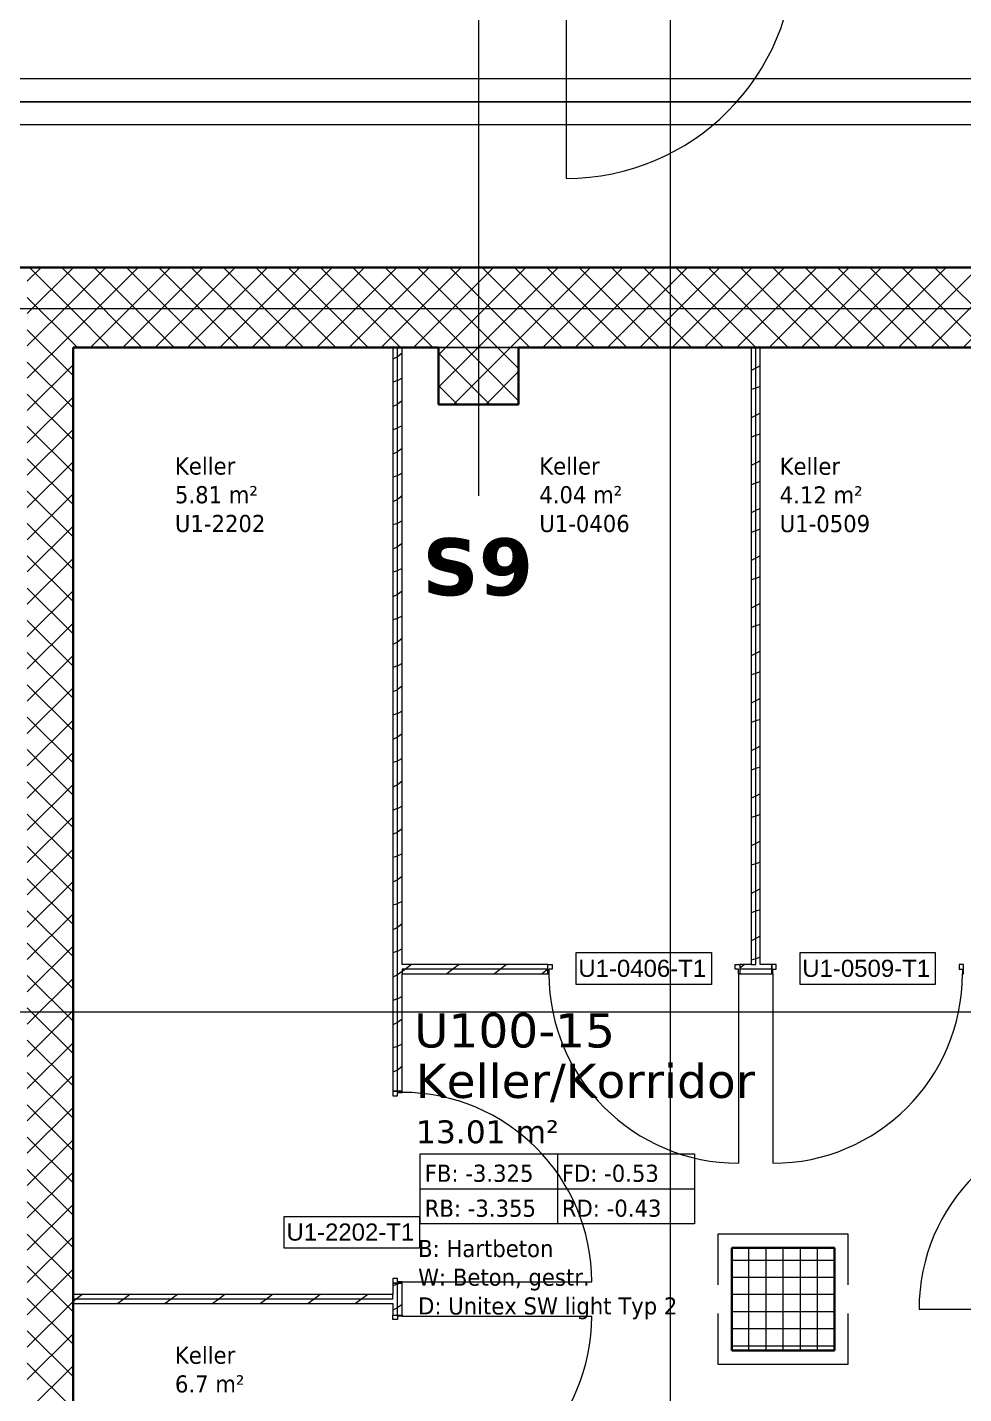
# Model space of a CAD drawing. Extents: x -982 to 937, y -179 to 616.
# Drawn here: x -105.4 to -23.4, y 127.4 to 247 of the extents above; entities that cross this region are included whole.
import ezdxf
from ezdxf.lldxf.tags import DXFTag

# ---------------------------------------------------------------- set-up
doc = ezdxf.new("R2010")
doc.units = 0
doc.layers.get('0').update_dxf_attribs({"lineweight": 13})
for name, color, linetype, lineweight in [('A-AREA-____-IDEN', 7, 'Continuous', 5), ('A-DOOR-____-IDEN', 7, 'Continuous', 5), ('A-DOOR-FRAM-MCUT', 7, 'Continuous', 9), ('A-DOOR-OPNG-OTLN', 7, 'Continuous', 9), ('A-FLOR-____-OVHD', 7, 'Strichpunkt - Fein', 9), ('A-WALL-____-MCUT', 7, 'Continuous', 35), ('A-WALL-____-PATT', 7, 'Continuous', 35), ('A-WALL-FNSH-MCUT', 7, 'Continuous', 35), ('S-COLS-____-MCUT', 7, 'Continuous', 35), ('S-COLS-____-OTLN', 7, 'Continuous', 9), ('S-GRID-____-OTLN', 7, 'Continuous', 5)]:
    doc.layers.add(name, color=color, linetype=linetype, lineweight=lineweight)
doc.layers.add('EL01_WAN_Röhre Boden', color=7, linetype='Continuous', lineweight=13, true_color=0xff6666)
doc.layers.add('S-GRID-____-IDEN', color=7, linetype='Continuous', lineweight=9, true_color=0x5555aa)
doc.styles.get("Standard").update_dxf_attribs({"font": 'arial.ttf'})
tags = doc.linetypes.add('_Rasterlinie_', pattern=[0.375, 0.2, -0.05, 0.075, -0.05]).pattern_tags.tags
tags[10:11] = [DXFTag(74, 4), DXFTag(75, 0), DXFTag(340, '0'), DXFTag(46, 1.0), DXFTag(50, 0.0), DXFTag(44, 0.0), DXFTag(45, 0.0)]
tags[8:9] = [DXFTag(74, 4), DXFTag(75, 0), DXFTag(340, '0'), DXFTag(46, 1.0), DXFTag(50, 0.0), DXFTag(44, 0.0), DXFTag(45, 0.0)]
tags[6:7] = [DXFTag(74, 4), DXFTag(75, 0), DXFTag(340, '0'), DXFTag(46, 1.0), DXFTag(50, 0.0), DXFTag(44, 0.0), DXFTag(45, 0.0)]
tags[4:5] = [DXFTag(74, 4), DXFTag(75, 0), DXFTag(340, '0'), DXFTag(46, 1.0), DXFTag(50, 0.0), DXFTag(44, 0.0), DXFTag(45, 0.0)]
tags = doc.linetypes.add('ACAD_ISO03W100', pattern=[30, 12, -18]).pattern_tags.tags
tags[6:7] = [DXFTag(74, 4), DXFTag(75, 0), DXFTag(340, '0'), DXFTag(46, 0.0), DXFTag(50, 0.0), DXFTag(44, 0.0), DXFTag(45, 0.0)]
tags[4:5] = [DXFTag(74, 4), DXFTag(75, 0), DXFTag(340, '0'), DXFTag(46, 0.0), DXFTag(50, 0.0), DXFTag(44, 0.0), DXFTag(45, 0.0)]
tags = doc.linetypes.add('Strichpunkt - Fein', pattern=[0.2, 0.1, -0.05, 0, -0.05]).pattern_tags.tags
tags[10:11] = [DXFTag(74, 4), DXFTag(75, 0), DXFTag(340, '0'), DXFTag(46, 1.0), DXFTag(50, 0.0), DXFTag(44, 0.0), DXFTag(45, 0.0)]
tags[8:9] = [DXFTag(74, 4), DXFTag(75, 0), DXFTag(340, '0'), DXFTag(46, 1.0), DXFTag(50, 0.0), DXFTag(44, 0.0), DXFTag(45, 0.0)]
tags[6:7] = [DXFTag(74, 4), DXFTag(75, 0), DXFTag(340, '0'), DXFTag(46, 1.0), DXFTag(50, 0.0), DXFTag(44, 0.0), DXFTag(45, 0.0)]
tags[4:5] = [DXFTag(74, 4), DXFTag(75, 0), DXFTag(340, '0'), DXFTag(46, 1.0), DXFTag(50, 0.0), DXFTag(44, 0.0), DXFTag(45, 0.0)]
tags = doc.linetypes.add('STRICHPUNKT2', pattern=[12.7, 6.35, -3.175, 0, -3.175]).pattern_tags.tags
tags[10:11] = [DXFTag(74, 4), DXFTag(75, 0), DXFTag(340, '0'), DXFTag(46, 0.0), DXFTag(50, 0.0), DXFTag(44, 0.0), DXFTag(45, 0.0)]
tags[8:9] = [DXFTag(74, 4), DXFTag(75, 0), DXFTag(340, '0'), DXFTag(46, 0.0), DXFTag(50, 0.0), DXFTag(44, 0.0), DXFTag(45, 0.0)]
tags[6:7] = [DXFTag(74, 4), DXFTag(75, 0), DXFTag(340, '0'), DXFTag(46, 0.0), DXFTag(50, 0.0), DXFTag(44, 0.0), DXFTag(45, 0.0)]
tags[4:5] = [DXFTag(74, 4), DXFTag(75, 0), DXFTag(340, '0'), DXFTag(46, 0.0), DXFTag(50, 0.0), DXFTag(44, 0.0), DXFTag(45, 0.0)]

# ---------------------------------------------------------------- blocks, each defined once
blk = doc.blocks.new('Referenz-A0UJ2GQRXE', base_point=(-954.02, -167.52))
at = {"layer": 'A-AREA-____-IDEN', "color": 0, "linetype": 'Continuous', "ltscale": 0.13}
for p, q in [((-70.97, 148.37), (-46.97, 148.37)), ((-70.97, 142.24), (-70.97, 148.37)), ((-58.97, 148.37), (-58.97, 142.24)), ((-46.97, 148.37), (-46.97, 142.24)), ((-70.97, 145.3), (-46.97, 145.3)), ((-46.97, 142.24), (-70.97, 142.24))]:
    blk.add_line(p, q, dxfattribs=at)
at = {"layer": 'A-DOOR-____-IDEN', "color": 0, "linetype": 'Continuous', "ltscale": 0.13}
for p, q in [((-57.33, 165.98), (-45.49, 165.98)), ((-57.33, 163.2), (-57.33, 165.98)), ((-45.49, 165.98), (-45.49, 163.2)), ((-37.73, 165.98), (-25.89, 165.98)), ((-37.73, 163.2), (-37.73, 165.98)), ((-25.89, 165.98), (-25.89, 163.2)), ((-45.49, 163.2), (-57.33, 163.2)), ((-25.89, 163.2), (-37.73, 163.2)), ((-82.88, 142.88), (-71.04, 142.88)), ((-82.88, 140.1), (-82.88, 142.88)), ((-71.04, 142.88), (-71.04, 140.1)), ((-71.04, 140.1), (-82.88, 140.1))]:
    blk.add_line(p, q, dxfattribs=at)
at = {"layer": 'A-DOOR-FRAM-MCUT', "color": 0, "linetype": 'Continuous', "ltscale": 0.13}
for p, q in [((-59.81, 164.94), (-59.41, 164.94)), ((-59.81, 164.14), (-59.81, 164.94)), ((-59.71, 164.14), (-59.81, 164.14)), ((-59.71, 164.54), (-59.71, 164.14)), ((-59.41, 164.54), (-59.71, 164.54)), ((-59.41, 164.94), (-59.41, 164.54)), ((-43.41, 164.94), (-43.01, 164.94)), ((-43.41, 164.54), (-43.41, 164.94)), ((-43.11, 164.54), (-43.41, 164.54)), ((-43.11, 164.14), (-43.11, 164.54)), ((-43.01, 164.14), (-43.11, 164.14)), ((-43.01, 164.94), (-43.01, 164.14)), ((-39.81, 164.94), (-40.21, 164.94)), ((-40.21, 164.94), (-40.21, 164.14)), ((-40.21, 164.14), (-40.11, 164.14)), ((-40.11, 164.14), (-40.11, 164.54)), ((-40.11, 164.54), (-39.81, 164.54)), ((-39.81, 164.54), (-39.81, 164.94)), ((-23.41, 164.94), (-23.81, 164.94)), ((-23.81, 164.94), (-23.81, 164.54)), ((-23.81, 164.54), (-23.51, 164.54)), ((-23.51, 164.54), (-23.51, 164.14)), ((-23.51, 164.14), (-23.41, 164.14)), ((-23.41, 164.14), (-23.41, 164.94)), ((-72.56, 153.84), (-73.36, 153.84)), ((-73.36, 153.84), (-73.36, 153.44)), ((-73.36, 153.44), (-72.96, 153.44)), ((-72.96, 153.44), (-72.96, 153.74)), ((-72.96, 153.74), (-72.56, 153.74)), ((-72.56, 153.74), (-72.56, 153.84)), ((-72.96, 137.44), (-73.36, 137.44)), ((-73.36, 137.44), (-73.36, 137.04)), ((-73.36, 137.04), (-72.56, 137.04)), ((-72.96, 137.14), (-72.96, 137.44)), ((-72.56, 137.14), (-72.96, 137.14)), ((-72.56, 137.04), (-72.56, 137.14)), ((-73.36, 134.24), (-72.56, 134.24)), ((-73.36, 133.84), (-73.36, 134.24)), ((-72.96, 134.14), (-72.96, 133.84)), ((-72.56, 134.14), (-72.96, 134.14)), ((-72.56, 134.24), (-72.56, 134.14)), ((-72.96, 133.84), (-73.36, 133.84))]:
    blk.add_line(p, q, dxfattribs=at)
at = {"layer": 'A-DOOR-OPNG-OTLN', "color": 0, "linetype": 'Continuous', "ltscale": 0.13}
for p, q in [((-58.21, 253.79), (-58.21, 233.79)), ((-43.11, 164.14), (-43.11, 147.54)), ((-40.11, 164.14), (-40.11, 147.54)), ((-72.56, 137.14), (-55.96, 137.14)), ((-72.56, 134.14), (-55.96, 134.14)), ((-10.71, 134.74), (-27.31, 134.74))]:
    blk.add_line(p, q, dxfattribs=at)
for centre, major_axis in [((-58.21, 253.79), (0, -20)), ((-43.11, 164.14), (-16.6, 0)), ((-40.11, 164.14), (0, -16.6)), ((-72.56, 137.14), (16.6, 0)), ((-10.71, 134.74), (0, 16.6)), ((-72.56, 134.14), (0, -16.6))]:
    blk.add_ellipse(centre, major_axis=major_axis, ratio=1, start_param=0, end_param=1.570796, dxfattribs=at)
at = {"layer": 'A-FLOR-____-OVHD', "color": 0, "linetype": 'Strichpunkt - Fein', "ltscale": 0.13}
for p, q in [((-33.51, 141.34), (-44.91, 141.34)), ((-44.91, 141.34), (-44.91, 136.89)), ((-33.51, 136.89), (-33.51, 141.34)), ((-44.91, 134.39), (-44.91, 129.94)), ((-33.51, 129.94), (-33.51, 134.39)), ((-44.91, 129.94), (-33.51, 129.94))]:
    blk.add_line(p, q, dxfattribs=at)
at = {"layer": 'A-WALL-____-MCUT', "color": 0, "linetype": 'Continuous', "ltscale": 0.35}
for p, q in [((57.74, 225.99), (-131.16, 225.99)), ((-101.36, 39.59), (-101.36, 218.99)), ((-101.36, 218.99), (-69.36, 218.99)), ((-62.36, 218.99), (57.74, 218.99))]:
    blk.add_line(p, q, dxfattribs=at)
at = {"layer": 'A-WALL-____-MCUT', "color": 0, "linetype": 'Continuous', "lineweight": 9, "ltscale": 0.13}
for p, q in [((-72.96, 153.84), (-72.96, 218.99)), ((-69.36, 218.99), (-62.36, 218.99)), ((-41.61, 164.94), (-41.61, 218.99)), ((-59.81, 164.54), (-72.56, 164.54)), ((-72.56, 164.54), (-72.56, 164.14)), ((-40.21, 164.54), (-43.01, 164.54)), ((-42.01, 164.94), (-41.61, 164.94)), ((-72.96, 134.24), (-72.96, 137.04)), ((-73.36, 135.64), (-101.36, 135.64)), ((-73.36, 135.64), (-73.36, 136.04))]:
    blk.add_line(p, q, dxfattribs=at)
at = {"layer": 'A-WALL-____-PATT', "color": 0, "linetype": 'Continuous', "lineweight": 9, "ltscale": 0.13}
for p, q in [((-105.36, 224.78), (-104.14, 225.99)), ((-105.36, 221.95), (-101.36, 225.95)), ((-101.36, 222.2), (-105.16, 225.99)), ((-101.36, 225.03), (-102.33, 225.99)), ((-101.36, 225.95), (-101.32, 225.99)), ((-101.36, 223.12), (-98.49, 225.99)), ((-101.36, 220.29), (-95.66, 225.99)), ((-95.33, 218.99), (-101.36, 225.03)), ((-99.83, 218.99), (-92.83, 225.99)), ((-92.5, 218.99), (-99.5, 225.99)), ((-97, 218.99), (-90, 225.99)), ((-89.67, 218.99), (-96.67, 225.99)), ((-94.17, 218.99), (-87.17, 225.99)), ((-86.84, 218.99), (-93.84, 225.99)), ((-91.35, 218.99), (-84.35, 225.99)), ((-84.01, 218.99), (-91.01, 225.99)), ((-88.52, 218.99), (-81.52, 225.99)), ((-81.18, 218.99), (-88.18, 225.99)), ((-85.69, 218.99), (-78.69, 225.99)), ((-78.36, 218.99), (-85.36, 225.99)), ((-82.86, 218.99), (-75.86, 225.99)), ((-75.53, 218.99), (-82.53, 225.99)), ((-80.03, 218.99), (-73.03, 225.99)), ((-72.7, 218.99), (-79.7, 225.99)), ((-77.2, 218.99), (-70.2, 225.99)), ((-69.87, 218.99), (-76.87, 225.99)), ((-74.38, 218.99), (-67.38, 225.99)), ((-67.04, 218.99), (-74.04, 225.99)), ((-71.55, 218.99), (-64.55, 225.99)), ((-64.21, 218.99), (-71.21, 225.99)), ((-68.72, 218.99), (-61.72, 225.99)), ((-61.39, 218.99), (-68.39, 225.99)), ((-65.89, 218.99), (-58.89, 225.99)), ((-58.56, 218.99), (-65.56, 225.99)), ((-63.06, 218.99), (-56.06, 225.99)), ((-55.73, 218.99), (-62.73, 225.99)), ((-60.23, 218.99), (-53.23, 225.99)), ((-52.9, 218.99), (-59.9, 225.99)), ((-57.4, 218.99), (-50.4, 225.99)), ((-50.07, 218.99), (-57.07, 225.99)), ((-54.58, 218.99), (-47.58, 225.99)), ((-47.24, 218.99), (-54.24, 225.99)), ((-51.75, 218.99), (-44.75, 225.99)), ((-44.42, 218.99), (-51.42, 225.99)), ((-48.92, 218.99), (-41.92, 225.99)), ((-41.59, 218.99), (-48.59, 225.99)), ((-46.09, 218.99), (-39.09, 225.99)), ((-38.76, 218.99), (-45.76, 225.99)), ((-43.26, 218.99), (-36.26, 225.99)), ((-35.93, 218.99), (-42.93, 225.99)), ((-40.43, 218.99), (-33.43, 225.99)), ((-33.1, 218.99), (-40.1, 225.99)), ((-37.61, 218.99), (-30.61, 225.99)), ((-30.27, 218.99), (-37.27, 225.99)), ((-34.78, 218.99), (-27.78, 225.99)), ((-27.44, 218.99), (-34.44, 225.99)), ((-31.95, 218.99), (-24.95, 225.99)), ((-24.62, 218.99), (-31.62, 225.99)), ((-29.12, 218.99), (-22.12, 225.99)), ((-21.79, 218.99), (-28.79, 225.99)), ((-26.29, 218.99), (-19.29, 225.99)), ((-18.96, 218.99), (-25.96, 225.99)), ((-23.46, 218.99), (-16.46, 225.99)), ((-101.36, 219.37), (-105.36, 223.37)), ((-105.36, 219.12), (-101.36, 223.12)), ((-98.16, 218.99), (-101.36, 222.2)), ((-101.36, 216.54), (-105.36, 220.54)), ((-105.36, 216.29), (-101.36, 220.29)), ((-100.98, 218.99), (-101.36, 219.37)), ((-72.96, 218.17), (-73.36, 217.97)), ((-72.96, 218.17), (-72.97, 218.17)), ((-72.56, 218.47), (-72.96, 218.17)), ((-72.93, 218.18), (-72.96, 218.17)), ((-101.36, 213.71), (-105.36, 217.71)), ((-105.36, 213.46), (-101.36, 217.46)), ((-41.61, 217.18), (-42.01, 216.98)), ((-41.21, 217.38), (-41.61, 217.18)), ((-72.96, 216.08), (-73.36, 215.94)), ((-72.95, 216.08), (-72.96, 216.08)), ((-72.56, 216.29), (-72.93, 216.1)), ((-41.61, 215.42), (-42.01, 215.29)), ((-41.21, 215.55), (-41.61, 215.42)), ((-101.36, 210.88), (-105.36, 214.88)), ((-105.36, 210.64), (-101.36, 214.64)), ((-72.56, 214.31), (-72.96, 214.01)), ((-72.96, 214), (-73.36, 213.8)), ((-72.96, 214.01), (-72.97, 214)), ((-72.93, 214.02), (-72.96, 214)), ((-41.61, 213.02), (-42.01, 212.82)), ((-41.21, 213.22), (-41.61, 213.02)), ((-101.36, 208.05), (-105.36, 212.05)), ((-105.36, 207.81), (-101.36, 211.81)), ((-72.96, 211.91), (-73.36, 211.78)), ((-72.95, 211.91), (-72.96, 211.91)), ((-72.56, 212.12), (-72.93, 211.93)), ((-41.61, 211.26), (-42.01, 211.12)), ((-41.21, 211.39), (-41.61, 211.26)), ((-72.96, 209.84), (-73.36, 209.64)), ((-72.96, 209.84), (-72.97, 209.84)), ((-72.56, 210.14), (-72.96, 209.84)), ((-72.93, 209.85), (-72.96, 209.84)), ((-101.36, 205.23), (-105.36, 209.23)), ((-105.36, 204.98), (-101.36, 208.98)), ((-41.61, 208.85), (-42.01, 208.65)), ((-41.21, 209.05), (-41.61, 208.85)), ((-72.96, 207.75), (-73.36, 207.61)), ((-72.95, 207.75), (-72.96, 207.75)), ((-72.56, 207.96), (-72.93, 207.77)), ((-41.61, 207.09), (-42.01, 206.96)), ((-41.21, 207.23), (-41.61, 207.09)), ((-101.36, 202.4), (-105.36, 206.4)), ((-105.36, 202.15), (-101.36, 206.15)), ((-72.56, 205.98), (-72.96, 205.68)), ((-72.96, 205.67), (-73.36, 205.47)), ((-72.93, 205.69), (-72.96, 205.67)), ((-72.96, 205.68), (-72.96, 205.67)), ((-41.61, 204.69), (-42.01, 204.49)), ((-41.21, 204.89), (-41.61, 204.69)), ((-101.36, 199.57), (-105.36, 203.57)), ((-72.96, 203.58), (-73.36, 203.45)), ((-72.95, 203.59), (-72.96, 203.58)), ((-72.56, 203.79), (-72.94, 203.6)), ((-105.36, 199.32), (-101.36, 203.32)), ((-41.61, 202.93), (-42.01, 202.79)), ((-41.21, 203.06), (-41.61, 202.93)), ((-72.96, 201.51), (-73.36, 201.31)), ((-72.56, 201.81), (-72.96, 201.51)), ((-72.94, 201.52), (-72.96, 201.51)), ((-72.96, 201.51), (-72.96, 201.51)), ((-101.36, 196.74), (-105.36, 200.74)), ((-105.36, 196.49), (-101.36, 200.49)), ((-41.61, 200.52), (-42.01, 200.32)), ((-41.21, 200.72), (-41.61, 200.52)), ((-72.96, 199.42), (-73.36, 199.29)), ((-72.95, 199.42), (-72.96, 199.42)), ((-72.56, 199.63), (-72.94, 199.44)), ((-41.61, 198.76), (-42.01, 198.63)), ((-41.21, 198.9), (-41.61, 198.76)), ((-101.36, 193.91), (-105.36, 197.91)), ((-105.36, 193.67), (-101.36, 197.67)), ((-72.56, 197.65), (-72.96, 197.35)), ((-72.96, 197.34), (-73.36, 197.14)), ((-72.94, 197.36), (-72.96, 197.34)), ((-72.96, 197.35), (-72.96, 197.34)), ((-41.61, 196.36), (-42.01, 196.16)), ((-41.21, 196.56), (-41.61, 196.36)), ((-101.36, 191.08), (-105.36, 195.08)), ((-72.96, 195.25), (-73.36, 195.12)), ((-72.95, 195.26), (-72.96, 195.25)), ((-72.56, 195.46), (-72.94, 195.27)), ((-105.36, 190.84), (-101.36, 194.84)), ((-41.61, 194.6), (-42.01, 194.46)), ((-41.21, 194.73), (-41.61, 194.6)), ((-72.96, 193.18), (-73.36, 192.98)), ((-72.56, 193.48), (-72.96, 193.18)), ((-72.94, 193.19), (-72.96, 193.18)), ((-72.96, 193.18), (-72.96, 193.18)), ((-101.36, 188.26), (-105.36, 192.26)), ((-105.36, 188.01), (-101.36, 192.01)), ((-41.61, 192.19), (-42.01, 191.99)), ((-41.21, 192.39), (-41.61, 192.19)), ((-72.96, 191.09), (-73.36, 190.96)), ((-72.95, 191.09), (-72.96, 191.09)), ((-72.56, 191.3), (-72.94, 191.11)), ((-41.61, 190.43), (-42.01, 190.3)), ((-41.21, 190.57), (-41.61, 190.43)), ((-101.36, 185.43), (-105.36, 189.43)), ((-105.36, 185.18), (-101.36, 189.18)), ((-72.56, 189.32), (-72.96, 189.02)), ((-72.96, 189.01), (-73.36, 188.81)), ((-72.94, 189.03), (-72.96, 189.01)), ((-72.96, 189.02), (-72.96, 189.01)), ((-41.61, 188.03), (-42.01, 187.83)), ((-41.21, 188.23), (-41.61, 188.03)), ((-72.96, 186.92), (-73.36, 186.79)), ((-72.95, 186.93), (-72.96, 186.92)), ((-72.56, 187.13), (-72.94, 186.94)), ((-101.36, 182.6), (-105.36, 186.6)), ((-105.36, 182.35), (-101.36, 186.35)), ((-41.61, 186.27), (-42.01, 186.14)), ((-41.21, 186.4), (-41.61, 186.27)), ((-72.96, 184.85), (-73.36, 184.65)), ((-72.56, 185.15), (-72.96, 184.85)), ((-72.94, 184.86), (-72.96, 184.85)), ((-72.96, 184.85), (-72.96, 184.85)), ((-101.36, 179.77), (-105.36, 183.77)), ((-105.36, 179.52), (-101.36, 183.52)), ((-41.61, 183.87), (-42.01, 183.67)), ((-41.21, 184.07), (-41.61, 183.87)), ((-72.96, 182.76), (-73.36, 182.63)), ((-72.95, 182.76), (-72.96, 182.76)), ((-72.56, 182.97), (-72.94, 182.78)), ((-41.61, 182.1), (-42.01, 181.97)), ((-41.21, 182.24), (-41.61, 182.1)), ((-101.36, 176.94), (-105.36, 180.94)), ((-105.36, 176.7), (-101.36, 180.7)), ((-72.56, 180.99), (-72.96, 180.69)), ((-72.94, 180.7), (-72.96, 180.68)), ((-72.96, 180.68), (-73.36, 180.48)), ((-72.96, 180.69), (-72.96, 180.68)), ((-41.61, 179.7), (-42.01, 179.5)), ((-41.21, 179.9), (-41.61, 179.7)), ((-72.96, 178.6), (-73.36, 178.46)), ((-72.95, 178.6), (-72.96, 178.6)), ((-72.56, 178.8), (-72.94, 178.61)), ((-101.36, 174.11), (-105.36, 178.11)), ((-105.36, 173.87), (-101.36, 177.87)), ((-41.61, 177.94), (-42.01, 177.81)), ((-41.21, 178.07), (-41.61, 177.94)), ((-72.96, 176.52), (-73.36, 176.32)), ((-72.56, 176.82), (-72.96, 176.52)), ((-72.94, 176.53), (-72.96, 176.52)), ((-72.96, 176.52), (-72.96, 176.52)), ((-101.36, 171.28), (-105.36, 175.28)), ((-105.36, 171.04), (-101.36, 175.04)), ((-41.61, 175.54), (-42.01, 175.34)), ((-41.21, 175.74), (-41.61, 175.54)), ((-72.96, 174.43), (-73.36, 174.3)), ((-72.95, 174.43), (-72.96, 174.43)), ((-72.56, 174.64), (-72.94, 174.45)), ((-41.61, 173.77), (-42.01, 173.64)), ((-41.21, 173.91), (-41.61, 173.77)), ((-101.36, 168.46), (-105.36, 172.46)), ((-72.96, 172.36), (-73.36, 172.16)), ((-72.56, 172.66), (-72.96, 172.36)), ((-72.94, 172.37), (-72.96, 172.36)), ((-72.96, 172.36), (-72.96, 172.36)), ((-105.36, 168.21), (-101.36, 172.21)), ((-41.61, 171.37), (-42.01, 171.17)), ((-41.21, 171.57), (-41.61, 171.37)), ((-72.96, 170.27), (-73.36, 170.13)), ((-72.95, 170.27), (-72.96, 170.27)), ((-72.56, 170.47), (-72.94, 170.28)), ((-101.36, 165.63), (-105.36, 169.63)), ((-105.36, 165.38), (-101.36, 169.38)), ((-41.61, 169.61), (-42.01, 169.48)), ((-41.21, 169.74), (-41.61, 169.61)), ((-72.96, 168.19), (-73.36, 167.99)), ((-72.56, 168.49), (-72.96, 168.19)), ((-72.94, 168.2), (-72.96, 168.19)), ((-72.96, 168.19), (-72.96, 168.19)), ((-101.36, 162.8), (-105.36, 166.8)), ((-105.36, 162.55), (-101.36, 166.55)), ((-41.61, 167.21), (-42.01, 167.01)), ((-41.21, 167.41), (-41.61, 167.21)), ((-72.96, 166.1), (-73.36, 165.97)), ((-72.95, 166.1), (-72.96, 166.1)), ((-72.56, 166.31), (-72.94, 166.12)), ((-41.61, 165.44), (-42.01, 165.31)), ((-41.21, 165.58), (-41.61, 165.44)), ((-101.36, 159.97), (-105.36, 163.97)), ((-72.96, 164.03), (-73.36, 163.83)), ((-72.56, 164.33), (-72.96, 164.03)), ((-72.94, 164.04), (-72.96, 164.03)), ((-72.96, 164.03), (-72.96, 164.03)), ((-72.27, 164.54), (-72.56, 164.33)), ((-71.74, 164.94), (-72.27, 164.54)), ((-68.11, 164.54), (-68.64, 164.14)), ((-67.57, 164.94), (-68.11, 164.54)), ((-63.94, 164.54), (-64.47, 164.14)), ((-63.41, 164.94), (-63.94, 164.54)), ((-59.81, 164.52), (-60.31, 164.14)), ((-42.58, 164.94), (-43.01, 164.62)), ((-105.36, 159.72), (-101.36, 163.72)), ((-72.96, 161.94), (-73.36, 161.8)), ((-72.95, 161.94), (-72.96, 161.94)), ((-72.56, 162.14), (-72.94, 161.95)), ((-101.36, 157.14), (-105.36, 161.14)), ((-105.36, 156.9), (-101.36, 160.9)), ((-72.96, 159.86), (-73.36, 159.66)), ((-72.56, 160.16), (-72.96, 159.86)), ((-72.94, 159.87), (-72.96, 159.86)), ((-72.96, 159.86), (-72.96, 159.86)), ((-101.36, 154.31), (-105.36, 158.31)), ((-105.36, 154.07), (-101.36, 158.07)), ((-72.56, 157.98), (-72.94, 157.79)), ((-72.96, 157.77), (-73.36, 157.64)), ((-72.95, 157.77), (-72.96, 157.77)), ((-72.96, 155.7), (-73.36, 155.5)), ((-72.56, 156), (-72.96, 155.7)), ((-72.94, 155.71), (-72.96, 155.7)), ((-101.36, 151.49), (-105.36, 155.49)), ((-105.36, 151.24), (-101.36, 155.24)), ((-101.36, 148.66), (-105.36, 152.66)), ((-105.36, 148.41), (-101.36, 152.41)), ((-101.36, 145.83), (-105.36, 149.83)), ((-105.36, 145.58), (-101.36, 149.58)), ((-101.36, 143), (-105.36, 147)), ((-105.36, 142.75), (-101.36, 146.75)), ((-101.36, 140.17), (-105.36, 144.17)), ((-105.36, 139.93), (-101.36, 143.93)), ((-101.36, 137.34), (-105.36, 141.34)), ((-105.36, 137.1), (-101.36, 141.1)), ((-101.36, 134.52), (-105.36, 138.52)), ((-105.36, 134.27), (-101.36, 138.27)), ((-72.96, 136.95), (-73.36, 136.81)), ((-72.95, 136.95), (-72.96, 136.95)), ((-72.78, 137.04), (-72.94, 136.96)), ((-101.36, 131.69), (-105.36, 135.69)), ((-105.36, 131.44), (-101.36, 135.44)), ((-101.09, 135.64), (-101.36, 135.44)), ((-100.55, 136.04), (-101.09, 135.64)), ((-96.92, 135.64), (-97.45, 135.24)), ((-96.39, 136.04), (-96.92, 135.64)), ((-92.76, 135.64), (-93.29, 135.24)), ((-92.22, 136.04), (-92.76, 135.64)), ((-88.59, 135.64), (-89.12, 135.24)), ((-88.06, 136.04), (-88.59, 135.64)), ((-84.43, 135.64), (-84.96, 135.24)), ((-83.89, 136.04), (-84.43, 135.64)), ((-80.26, 135.64), (-80.79, 135.24)), ((-79.73, 136.04), (-80.26, 135.64)), ((-76.1, 135.64), (-76.63, 135.24)), ((-75.56, 136.04), (-76.1, 135.64)), ((-72.96, 134.87), (-73.36, 134.67)), ((-72.56, 135.17), (-72.96, 134.87)), ((-72.94, 134.88), (-72.96, 134.87)), ((-101.36, 128.86), (-105.36, 132.86)), ((-105.36, 128.61), (-101.36, 132.61)), ((-101.36, 126.03), (-105.36, 130.03)), ((-105.36, 125.78), (-101.36, 129.78))]:
    blk.add_line(p, q, dxfattribs=at)
at = {"layer": 'A-WALL-FNSH-MCUT', "color": 0, "linetype": 'Continuous', "lineweight": 9, "ltscale": 0.13}
for p, q in [((-73.36, 218.99), (-73.36, 153.84)), ((-72.56, 164.94), (-72.56, 218.99)), ((-42.01, 218.99), (-42.01, 164.94)), ((-41.21, 164.94), (-41.21, 218.99)), ((-59.81, 164.94), (-72.56, 164.94)), ((-72.56, 153.84), (-72.56, 164.14)), ((-72.56, 164.14), (-59.81, 164.14)), ((-59.81, 164.14), (-59.81, 164.94)), ((-42.01, 164.94), (-43.01, 164.94)), ((-43.01, 164.94), (-43.01, 164.14)), ((-43.01, 164.14), (-40.21, 164.14)), ((-40.21, 164.94), (-41.21, 164.94)), ((-40.21, 164.14), (-40.21, 164.94)), ((-73.36, 153.84), (-72.56, 153.84)), ((-73.36, 137.04), (-73.36, 136.04)), ((-72.56, 137.04), (-73.36, 137.04)), ((-72.56, 134.24), (-72.56, 137.04)), ((-73.36, 136.04), (-101.36, 136.04)), ((-101.36, 135.24), (-73.36, 135.24)), ((-73.36, 135.24), (-73.36, 134.24)), ((-73.36, 134.24), (-72.56, 134.24))]:
    blk.add_line(p, q, dxfattribs=at)
at = {"layer": 'S-COLS-____-MCUT', "color": 0, "linetype": 'Continuous', "ltscale": 0.35}
for p, q in [((-69.36, 218.99), (-69.36, 213.99)), ((-62.36, 213.99), (-62.36, 218.99)), ((-69.36, 213.99), (-62.36, 213.99)), ((-34.71, 140.14), (-43.71, 140.14)), ((-43.71, 140.14), (-43.71, 131.14)), ((-34.71, 131.14), (-34.71, 140.14)), ((-43.71, 131.14), (-34.71, 131.14))]:
    blk.add_line(p, q, dxfattribs=at)
at = {"layer": 'S-COLS-____-OTLN', "color": 0, "linetype": 'Continuous', "ltscale": 0.13}
for p, q in [((-69.36, 218.35), (-68.72, 218.99)), ((-69.36, 215.52), (-65.89, 218.99)), ((-62.36, 218.99), (-69.36, 218.99)), ((-68.06, 213.99), (-63.06, 218.99)), ((-62.36, 214.31), (-67.04, 218.99)), ((-62.36, 217.14), (-64.21, 218.99)), ((-64.87, 213.99), (-69.36, 218.48)), ((-65.23, 213.99), (-62.36, 216.87)), ((-67.7, 213.99), (-69.36, 215.65)), ((-62.4, 213.99), (-62.36, 214.04)), ((-43.7, 131.14), (-43.7, 140.14)), ((-42.2, 131.14), (-42.2, 140.14)), ((-40.7, 131.14), (-40.7, 140.14)), ((-39.2, 131.14), (-39.2, 140.14)), ((-37.7, 131.14), (-37.7, 140.14)), ((-36.2, 131.14), (-36.2, 140.14)), ((-43.71, 139.06), (-34.71, 139.06)), ((-43.71, 137.56), (-34.71, 137.56)), ((-43.71, 136.06), (-34.71, 136.06)), ((-43.71, 134.56), (-34.71, 134.56)), ((-43.71, 133.06), (-34.71, 133.06)), ((-43.71, 131.56), (-34.71, 131.56))]:
    blk.add_line(p, q, dxfattribs=at)
at = {"layer": 'S-GRID-____-OTLN', "color": 0, "linetype": '_Rasterlinie_', "ltscale": 0.13}
for p, q in [((-65.86, 606.16), (-65.86, 205.98)), ((-49.06, -167.52), (-49.06, 592.59)), ((-938.86, 222.39), (306.33, 222.39)), ((-948.54, 160.79), (290.33, 160.79))]:
    blk.add_line(p, q, dxfattribs=at)
at = {"layer": 'A-AREA-____-IDEN', "color": 0, "linetype": 'Continuous', "ltscale": 0.13, "attachment_point": 1}
for s, insert, char_height in [('{\\W0.9;\\fVerdana;Keller}', (-92.44, 209.35), 1.5), ('{\\W0.9;\\fVerdana;Keller}', (-60.55, 209.35), 1.5), ('{\\W0.9;\\fVerdana;Keller}', (-39.51, 209.33), 1.5), ('{\\W0.9;\\fVerdana;5.81 m²}', (-92.44, 206.84), 1.5), ('{\\W0.9;\\fVerdana;4.04 m²}', (-60.55, 206.84), 1.5), ('{\\W0.9;\\fVerdana;4.12 m²}', (-39.51, 206.82), 1.5), ('{\\W0.9;\\fVerdana;U1-2202}', (-92.44, 204.32), 1.5), ('{\\W0.9;\\fVerdana;U1-0406}', (-60.55, 204.32), 1.5), ('{\\W0.9;\\fVerdana;U1-0509}', (-39.51, 204.31), 1.5), ('{\\fVerdana;U100-15}', (-71.51, 160.68), 3), ('{\\fVerdana;Keller/Korridor}', (-71.36, 156.26), 3), ('{\\fVerdana;13.01 m²}', (-71.35, 151.29), 2), ('{\\W0.9;\\fVerdana;FB: -3.325}', (-70.58, 147.41), 1.5), ('{\\W0.9;\\fVerdana;FD: -0.53}', (-58.58, 147.41), 1.5), ('{\\W0.9;\\fVerdana;RB: -3.355}', (-70.58, 144.35), 1.5), ('{\\W0.9;\\fVerdana;RD: -0.43}', (-58.58, 144.35), 1.5), ('{\\W0.9;\\fVerdana;B: Hartbeton}', (-71.16, 140.82), 1.5), ('{\\W0.9;\\fVerdana;W: Beton, gestr.}', (-71.16, 138.31), 1.5), ('{\\W0.9;\\fVerdana;D: Unitex SW light Typ 2}', (-71.16, 135.79), 1.5), ('{\\W0.9;\\fVerdana;Keller}', (-92.44, 131.48), 1.5), ('{\\W0.9;\\fVerdana;6.7 m²}', (-92.44, 128.96), 1.5)]:
    blk.add_mtext(s, dxfattribs=dict(at, insert=insert, char_height=char_height))
at = {"layer": 'A-DOOR-____-IDEN', "color": 0, "linetype": 'Continuous', "ltscale": 0.13, "char_height": 1.5, "attachment_point": 1}
for s, insert in [('{\\fArial;U1-0406-T1}', (-57.13, 165.36)), ('{\\fArial;U1-0509-T1}', (-37.53, 165.36)), ('{\\fArial;U1-2202-T1}', (-82.68, 142.26))]:
    blk.add_mtext(s, dxfattribs=dict(at, insert=insert))
at = {"layer": 'S-GRID-____-IDEN', "color": 0, "linetype": 'Continuous', "lineweight": 5, "ltscale": 0.13, "insert": (-70.79, 202.28), "char_height": 5, "attachment_point": 1}
blk.add_mtext('{\\fVerdana|b1|i0;S9}', dxfattribs=at)
blk = doc.blocks.new('Wickelfalzrohr-A0UJ2GR3XE', base_point=(-119.41, 238.5))
at = {"color": 0, "linetype": 'ByBlock', "lineweight": -2, "ltscale": 0.13}
for p, q in [((0.59, 242.5), (-119.41, 242.5)), ((-119.41, 241.33), (-119.41, 242.5)), ((0.59, 241.33), (0.59, 242.5)), ((-119.41, 239.68), (-119.41, 241.33)), ((0.59, 239.68), (0.59, 241.33)), ((-119.41, 238.5), (-119.41, 239.68)), ((0.59, 238.5), (0.59, 239.68)), ((-119.41, 238.5), (0.59, 238.5))]:
    blk.add_line(p, q, dxfattribs=at)
at = {"color": 0, "linetype": 'STRICHPUNKT2', "lineweight": 25, "ltscale": 0.25}
blk.add_line((-119.41, 240.5), (0.59, 240.5), dxfattribs=at)

msp = doc.modelspace()

# ---------------------------------------------------------------- block references
at = {"color": 9, "lineweight": 25, "ltscale": 0.25, "true_color": 0xc0c0c0}
msp.add_blockref('Referenz-A0UJ2GQRXE', (-954.02, -167.52), dxfattribs=at)
at = {"layer": 'EL01_WAN_Röhre Boden', "color": 6, "linetype": 'ACAD_ISO03W100', "ltscale": 0.13, "true_color": 0xff00ff}
msp.add_blockref('Wickelfalzrohr-A0UJ2GR3XE', (-119.41, 238.5), dxfattribs=at)

doc.saveas('drawing.dxf')
